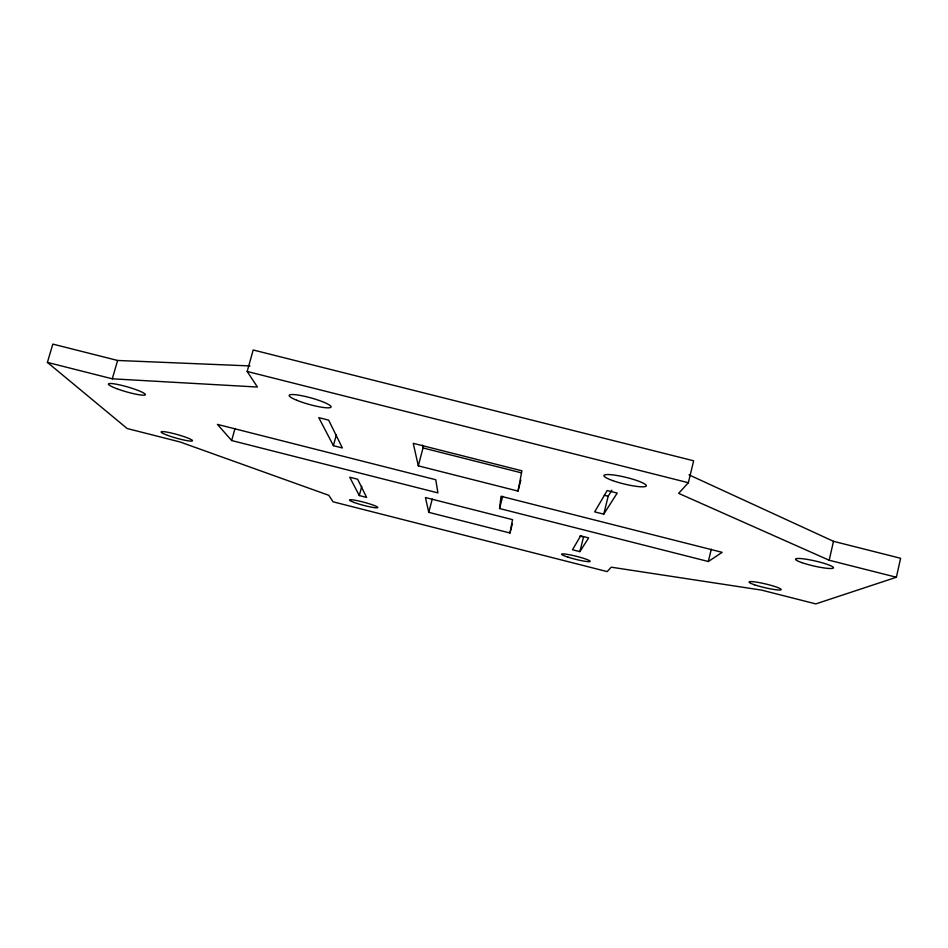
<?xml version="1.0" encoding="UTF-8"?>
<svg xmlns="http://www.w3.org/2000/svg" width="948" height="948" viewBox="0 0 948 948"><rect width="100%" height="100%" fill="white"/><g stroke="black" fill="none" stroke-linecap="round" stroke-linejoin="round"><path stroke-width="1.42" d="M499.56 508.531L501.03 496.278L722.163 552.34L708.346 561.512L499.56 508.531L502.689 496.302M509.977 533.001L512.536 519.646L425.439 497.534L428.769 512.347L509.977 533.001L512.358 523.663M518.023 491.1L521.921 470.801L413.245 443.32L418.305 465.847L518.023 491.1L520.831 480.044M249.928 365.928L117.611 360.465L52.827 344.1L47.4 362.397L127.174 428.532L180.013 441.958L328.802 495.318L333.092 501.812L607.194 571.608L611.235 567.188L761.528 590.106L815.813 603.9L896.393 577.249L900.6 558.277L833.493 541.32L689.042 474.877M896.393 577.249L829.18 560.244L833.493 541.32M708.346 561.512L711.284 549.176M829.18 560.244L678.638 493.363L688.355 482.722L693.64 460.799L253.187 349.978L247.179 371.474L257.429 387.033L112.279 378.809L47.4 362.397M603.746 514.172L617.195 493.067L607.182 490.543L594.68 511.873L603.746 514.172L608.178 496.242L611.839 490.211M579.88 551.641L588.637 537.895L580.638 535.857L572.497 549.769L579.88 551.641L583.518 536.983L579.832 536.047M428.769 512.347L432.241 499.051M418.305 465.847L423.021 447.954L422.476 445.122M359.292 495.555L349.729 477.223L357.645 479.238L366.603 497.416L359.292 495.555L361.769 486.312M333.412 445.69L318.777 417.641L328.66 420.13L342.37 447.966L333.412 445.69L336.362 434.788M231.656 440.536L217.448 424.396L435.76 479.735L437.929 492.889L231.656 440.536L235.033 428.449M112.279 378.809L117.611 360.465M247.179 371.474L688.355 482.722M423.021 447.954L521.175 472.779M604.303 495.271L608.178 496.242M296.712 400.246A21.721 3.377 15.5 0 0 330.793 407.344A21.721 3.377 15.5 0 0 302.969 395.956A21.721 3.377 15.5 0 0 296.712 400.246M801.712 562.579A19.493 2.595 12.9 0 0 833.102 568.219A19.493 2.595 12.9 0 0 808.763 559.664A19.493 2.595 12.9 0 0 801.712 562.579M354.303 502.511A14.599 1.541 14.9 0 0 377.505 507.725A14.599 1.541 14.9 0 0 359.209 501.089A14.599 1.541 14.9 0 0 354.303 502.511M167.76 435.416A16.341 1.86 15.7 0 0 192.491 440.856A16.341 1.86 15.7 0 0 170.19 432.762A16.341 1.86 15.7 0 0 167.76 435.416M754.584 584.809A16.578 1.908 13.3 0 0 780.962 589.822A16.578 1.908 13.3 0 0 759.727 582.688A16.578 1.908 13.3 0 0 754.584 584.809M116.687 388.644A19.209 2.512 16.1 0 0 145.317 394.747A19.209 2.512 16.1 0 0 118.63 384.675A19.209 2.512 16.1 0 0 116.687 388.644M612.621 480.577A21.84 3.437 13.7 0 0 646.216 486.063A21.84 3.437 13.7 0 0 616.461 475.41A21.84 3.437 13.7 0 0 612.621 480.577M567.982 557.151A14.682 1.552 14.1 0 0 590.177 561.429A14.682 1.552 14.1 0 0 569.724 554.805A14.682 1.552 14.1 0 0 567.982 557.151"/></g></svg>
